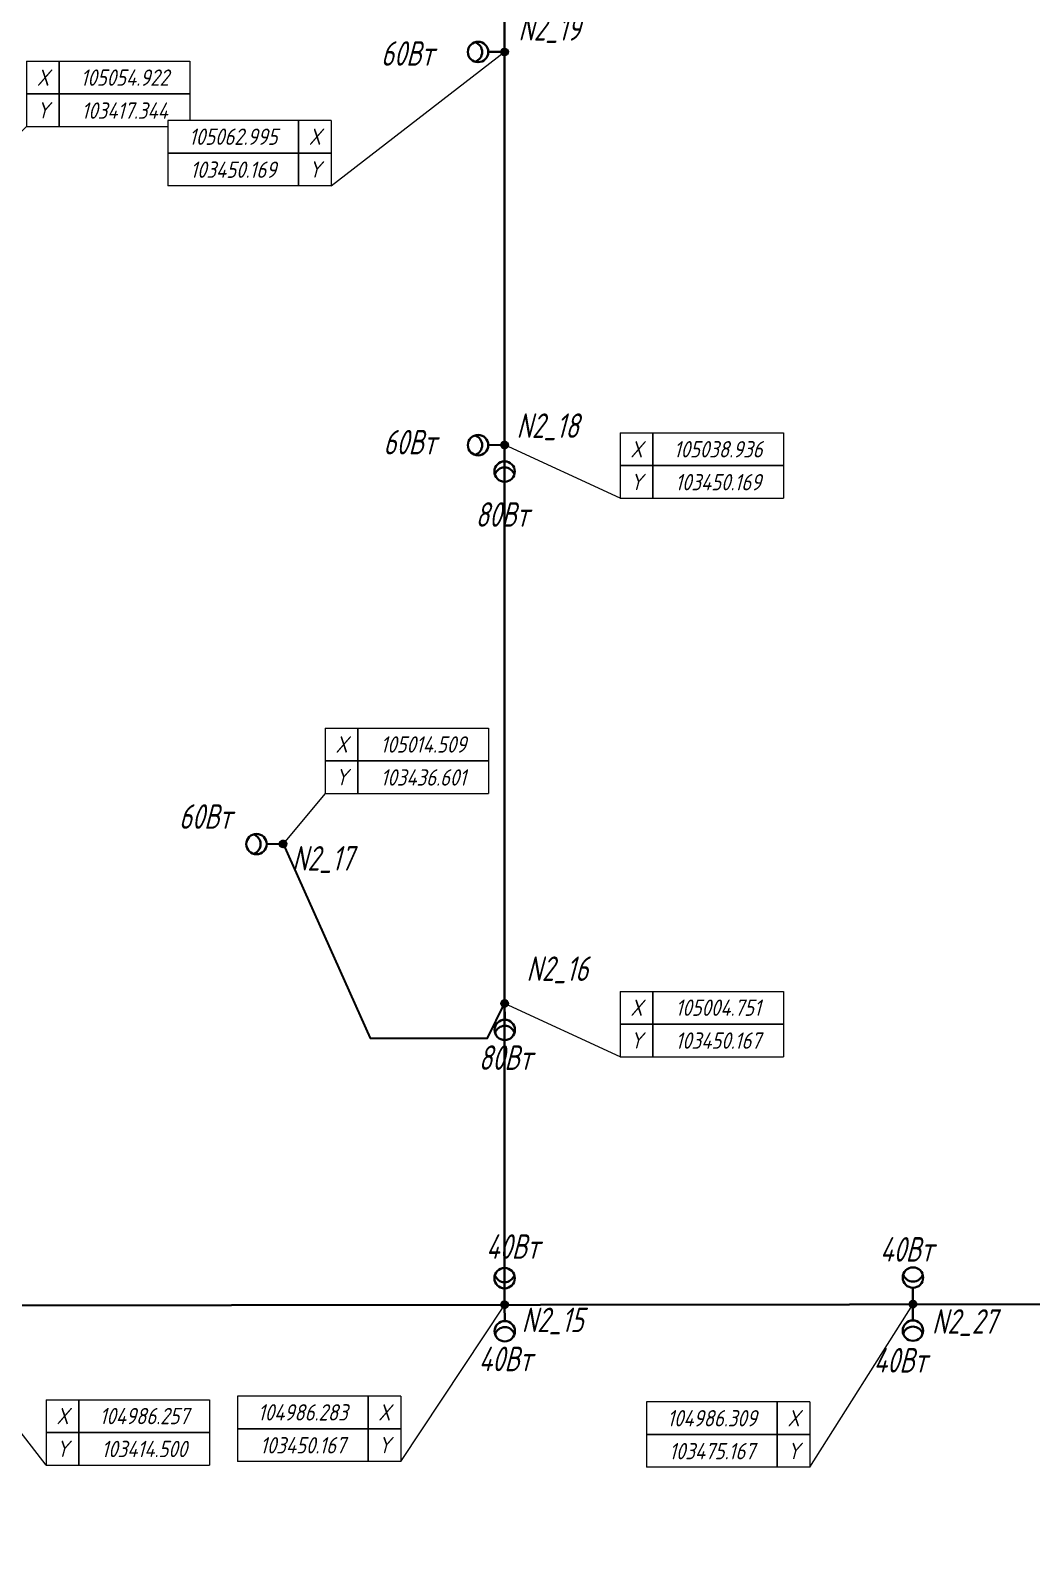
# Model space of a CAD drawing. Header units: millimetres. Extents: x -5263 to 103757798, y 0 to 105184226.
# Drawn here: x 103421147 to 103482416, y 104970531 to 105064298 of the extents above; entities that cross this region are included whole.
import ezdxf
from ezdxf import colors
from ezdxf.entities.mleader import LeaderData, LeaderLine
from ezdxf.enums import TextEntityAlignment as Align
from ezdxf.math import Vec2, Vec3

# ---------------------------------------------------------------- set-up
doc = ezdxf.new("R2010")
doc.units = ezdxf.units.MM
doc.set_wipeout_variables(frame=1)
for name, color, linetype, lineweight in [('ЭО_Пл_Опора', 10, 'Continuous', 35), ('ЭО_Пл_Опора_Светильники', 10, 'Continuous', 35), ('ЭО_Пл_Распред_Сеть', 10, 'Continuous', 35), ('ЭО_Пл_Светильники', 10, 'Continuous', 25), ('ЭО_Пл_Светильники_Текст', 10, 'Continuous', 20), ('ЭО_Пл_Сеть_Освещения_В земле', 3, 'ID_N', 30), ('ЭО_Пл_Сеть_Освещения_Текст', 10, 'Continuous', 20), ('ЭС_Координата', 7, 'Continuous', 25)]:
    doc.layers.add(name, color=color, linetype=linetype, lineweight=lineweight)
doc.layers.get('0').off()
doc.styles.add('ПБГС', font='simplex.shx', dxfattribs={"width": 0.8, "oblique": 15})
doc.linetypes.add('ID_N', pattern='A,0,3,-3,["N",ПБГС,S=1.2,R=0,X=-1,Y=-0.5],-3,6', length=15)

# ---------------------------------------------------------------- blocks, each defined once
blk = doc.blocks.new('_None')
blk = doc.blocks.new('*U128')
at = {"layer": 'ЭО_Пл_Опора_Светильники'}
h = blk.add_hatch(color=256, dxfattribs=at)
h.dxf.hatch_style = 1
h.paths.add_polyline_path([(-199, -1, 1), (199, 1, 1)])
blk.add_line((4, -1000), (0, 0), dxfattribs=at)
for centre, radius in [((0, 0), 199), ((7, -1625), 625)]:
    blk.add_circle(centre, radius, dxfattribs=at)
blk.add_arc((8, -2000), 625, 17.69341, 162.77821, dxfattribs=at)
at = {"style": 'ПБГС', "oblique": 15, "width": 0.7, "flags": 1}
for tag, p, height in [('TYPE', (-1704, -2539), 525000), ('NAME', (0, -3506), 875), ('MANUFACTURER', (0, -5006), 875), ('SPECIFICATION_SECTION', (0, -6506), 875), ('GROUP', (0, -9506), 875)]:
    blk.add_attdef(tag, p, '', height=height, dxfattribs=at)
at = {"layer": 'ЭО_Пл_Светильники_Текст', "style": 'ПБГС', "oblique": 15, "width": 0.7}
blk.add_attdef('POWER', (-1593, -4072), '', height=1500, dxfattribs=at)
blk = doc.blocks.new('*U140')
at = {"layer": 'ЭО_Пл_Опора_Светильники'}
h = blk.add_hatch(color=256, dxfattribs=at)
h.dxf.hatch_style = 1
h.paths.add_polyline_path([(-199, 0, 1), (199, 0, 1)])
blk.add_line((0, -1000), (0, 0), dxfattribs=at)
for centre, radius in [((0, 0), 199), ((0, -1625), 625)]:
    blk.add_circle(centre, radius, dxfattribs=at)
blk.add_arc((0, -2000), 625, 17.45329, 162.53809, dxfattribs=at)
at = {"style": 'ПБГС', "oblique": 15, "width": 0.7, "flags": 1}
for tag, p, height in [('TYPE', (-1704, -2539), 525000), ('NAME', (0, -3506), 875), ('MANUFACTURER', (0, -5006), 875), ('SPECIFICATION_SECTION', (0, -6506), 875), ('GROUP', (0, -9506), 875)]:
    blk.add_attdef(tag, p, '', height=height, dxfattribs=at)
at = {"layer": 'ЭО_Пл_Светильники_Текст', "style": 'ПБГС', "oblique": 15, "width": 0.7}
blk.add_attdef('POWER', (-1787, -5003), '', height=1500, dxfattribs=at)
blk = doc.blocks.new('промежуточная')
h = blk.add_hatch(color=255)
edge = h.paths.add_edge_path()
edge.add_arc((0, 0), 0.833, 0, 360)
at = {"lineweight": 30}
blk.add_circle((0, 0), 0.833, dxfattribs=at)
blk = doc.blocks.new('*U54')
at = {"layer": 'ЭО_Пл_Светильники'}
blk.add_line((0, 2), (0, 0), dxfattribs=at)
at = {"layer": 'ЭО_Пл_Светильники', "linetype": 'ByBlock', "xscale": 250, "yscale": 250, "zscale": 250}
blk.add_blockref('промежуточная', (0, 0), dxfattribs=at)
at = {"style": 'ПБГС', "oblique": 15, "width": 0.7, "flags": 1}
blk.add_attdef('NAME', (0, -6), '', height=3.5, dxfattribs=at)
at = {"layer": 'ЭО_Пл_Светильники_Текст', "style": 'ПБГС', "oblique": 15, "width": 0.7, "flags": 1}
for tag, p in [('TYPE', (0, 0)), ('MANUFACTURER', (0, -12)), ('SPECIFICATION_SECTION', (0, -18)), ('POWER', (0, -24)), ('GROUP', (0, -30))]:
    blk.add_attdef(tag, p, '', height=3.5, dxfattribs=at)
at = {"layer": 'ЭО_Пл_Светильники_Текст', "style": 'ПБГС', "oblique": 15, "width": 0.7}
blk.add_attdef('N_PYLON', (1045, -1681), '', height=1500, dxfattribs=at)
blk = doc.blocks.new('*U78')
at = {"layer": 'ЭО_Пл_Светильники'}
blk.add_line((0, 2), (0, 0), dxfattribs=at)
at = {"layer": 'ЭО_Пл_Светильники', "linetype": 'ByBlock', "xscale": 250, "yscale": 250, "zscale": 250}
blk.add_blockref('промежуточная', (0, 0), dxfattribs=at)
at = {"style": 'ПБГС', "oblique": 15, "width": 0.7, "flags": 1}
blk.add_attdef('NAME', (0, -6), '', height=3.5, dxfattribs=at)
at = {"layer": 'ЭО_Пл_Светильники_Текст', "style": 'ПБГС', "oblique": 15, "width": 0.7}
blk.add_attdef('N_PYLON', (1334, 1376), '', height=1500, dxfattribs=at)
at = {"layer": 'ЭО_Пл_Светильники_Текст', "style": 'ПБГС', "oblique": 15, "width": 0.7, "flags": 1}
for tag, p in [('TYPE', (0, 0)), ('MANUFACTURER', (0, -12)), ('SPECIFICATION_SECTION', (0, -18)), ('POWER', (0, -24)), ('GROUP', (0, -30))]:
    blk.add_attdef(tag, p, '', height=3.5, dxfattribs=at)
blk = doc.blocks.new('*U141')
at = {"layer": 'ЭО_Пл_Светильники'}
blk.add_line((0, 2), (0, 0), dxfattribs=at)
at = {"layer": 'ЭО_Пл_Светильники', "linetype": 'ByBlock', "xscale": 250, "yscale": 250, "zscale": 250}
blk.add_blockref('промежуточная', (0, 0), dxfattribs=at)
at = {"style": 'ПБГС', "oblique": 15, "width": 0.7, "flags": 1}
blk.add_attdef('NAME', (0, -6), '', height=3.5, dxfattribs=at)
at = {"layer": 'ЭО_Пл_Светильники_Текст', "style": 'ПБГС', "oblique": 15, "width": 0.7}
blk.add_attdef('N_PYLON', (728, 435), '', height=1500, dxfattribs=at)
at = {"layer": 'ЭО_Пл_Светильники_Текст', "style": 'ПБГС', "oblique": 15, "width": 0.7, "flags": 1}
for tag, p in [('TYPE', (0, 0)), ('MANUFACTURER', (0, -12)), ('SPECIFICATION_SECTION', (0, -18)), ('POWER', (0, -24)), ('GROUP', (0, -30))]:
    blk.add_attdef(tag, p, '', height=3.5, dxfattribs=at)
blk = doc.blocks.new('*U133')
at = {"layer": 'ЭО_Пл_Опора_Светильники'}
h = blk.add_hatch(color=256, dxfattribs=at)
h.dxf.hatch_style = 1
h.paths.add_polyline_path([(-1, 199, 1), (1, -199, 1)])
blk.add_line((-1000, -6), (0, 0), dxfattribs=at)
for centre, radius in [((-1625, -9), 625), ((0, 0), 199)]:
    blk.add_circle(centre, radius, dxfattribs=at)
blk.add_arc((-2000, -11), 625, 287.78674, 72.87153, dxfattribs=at)
at = {"style": 'ПБГС', "oblique": 15, "width": 0.7, "flags": 1}
for tag, p, height in [('TYPE', (-1704, -2539), 525000), ('NAME', (0, -3506), 875), ('MANUFACTURER', (0, -5006), 875), ('SPECIFICATION_SECTION', (0, -6506), 875), ('GROUP', (0, -9506), 875)]:
    blk.add_attdef(tag, p, '', height=height, dxfattribs=at)
at = {"layer": 'ЭО_Пл_Светильники_Текст', "style": 'ПБГС', "oblique": 15, "width": 0.7}
blk.add_attdef('POWER', (-7430, -577), '', height=1500, dxfattribs=at)
blk = doc.blocks.new('*U134')
at = {"layer": 'ЭО_Пл_Опора_Светильники'}
h = blk.add_hatch(color=256, dxfattribs=at)
h.dxf.hatch_style = 1
h.paths.add_polyline_path([(199, 0, 1), (-199, 0, 1)])
blk.add_line((0, 1000), (0, 0), dxfattribs=at)
for centre, radius in [((0, 1625), 625), ((0, 0), 199)]:
    blk.add_circle(centre, radius, dxfattribs=at)
blk.add_arc((0, 2000), 625, 197.45867, 342.54346, dxfattribs=at)
at = {"style": 'ПБГС', "oblique": 15, "width": 0.7, "flags": 1}
for tag, p, height in [('TYPE', (-1704, -2539), 525000), ('NAME', (0, -3506), 875), ('MANUFACTURER', (0, -5006), 875), ('SPECIFICATION_SECTION', (0, -6506), 875), ('GROUP', (0, -9506), 875)]:
    blk.add_attdef(tag, p, '', height=height, dxfattribs=at)
at = {"layer": 'ЭО_Пл_Светильники_Текст', "style": 'ПБГС', "oblique": 15, "width": 0.7}
blk.add_attdef('POWER', (-1140, 2808), '', height=1500, dxfattribs=at)
blk = doc.blocks.new('*U159')
at = {"layer": 'ЭО_Пл_Опора_Светильники'}
h = blk.add_hatch(color=256, dxfattribs=at)
h.dxf.hatch_style = 1
h.paths.add_polyline_path([(-199, 0, 1), (199, 0, 1)])
blk.add_line((-2, -1000), (0, 0), dxfattribs=at)
for centre, radius in [((0, 0), 199), ((-3, -1625), 625)]:
    blk.add_circle(centre, radius, dxfattribs=at)
blk.add_arc((-3, -2000), 625, 17.36501, 162.44981, dxfattribs=at)
at = {"style": 'ПБГС', "oblique": 15, "width": 0.7, "flags": 1}
for tag, p, height in [('TYPE', (-1704, -2539), 525000), ('NAME', (0, -3506), 875), ('MANUFACTURER', (0, -5006), 875), ('SPECIFICATION_SECTION', (0, -6506), 875), ('GROUP', (0, -9506), 875)]:
    blk.add_attdef(tag, p, '', height=height, dxfattribs=at)
at = {"layer": 'ЭО_Пл_Светильники_Текст', "style": 'ПБГС', "oblique": 15, "width": 0.7}
blk.add_attdef('POWER', (-2412, -4190), '', height=1500, dxfattribs=at)
blk = doc.blocks.new('*U157')
at = {"layer": 'ЭО_Пл_Светильники'}
blk.add_line((0, 2), (0, 0), dxfattribs=at)
at = {"layer": 'ЭО_Пл_Светильники', "linetype": 'ByBlock', "xscale": 250, "yscale": 250, "zscale": 250}
blk.add_blockref('промежуточная', (0, 0), dxfattribs=at)
at = {"style": 'ПБГС', "oblique": 15, "width": 0.7, "flags": 1}
blk.add_attdef('NAME', (0, -6), '', height=3.5, dxfattribs=at)
at = {"layer": 'ЭО_Пл_Светильники_Текст', "style": 'ПБГС', "oblique": 15, "width": 0.7, "flags": 1}
for tag, p in [('TYPE', (0, 0)), ('MANUFACTURER', (0, -12)), ('SPECIFICATION_SECTION', (0, -18)), ('POWER', (0, -24)), ('GROUP', (0, -30))]:
    blk.add_attdef(tag, p, '', height=3.5, dxfattribs=at)
at = {"layer": 'ЭО_Пл_Светильники_Текст', "style": 'ПБГС', "oblique": 15, "width": 0.7}
blk.add_attdef('N_PYLON', (1161, -1814), '', height=1500, dxfattribs=at)
blk = doc.blocks.new('*U158')
at = {"layer": 'ЭО_Пл_Опора_Светильники'}
h = blk.add_hatch(color=256, dxfattribs=at)
h.dxf.hatch_style = 1
h.paths.add_polyline_path([(199, 0, 1), (-199, 0, 1)])
blk.add_line((1, 1000), (0, 0), dxfattribs=at)
for centre, radius in [((2, 1625), 625), ((0, 0), 199)]:
    blk.add_circle(centre, radius, dxfattribs=at)
blk.add_arc((3, 2000), 625, 197.38221, 342.467, dxfattribs=at)
at = {"style": 'ПБГС', "oblique": 15, "width": 0.7, "flags": 1}
for tag, p, height in [('TYPE', (-1704, -2539), 525000), ('NAME', (0, -3506), 875), ('MANUFACTURER', (0, -5006), 875), ('SPECIFICATION_SECTION', (0, -6506), 875), ('GROUP', (0, -9506), 875)]:
    blk.add_attdef(tag, p, '', height=height, dxfattribs=at)
at = {"layer": 'ЭО_Пл_Светильники_Текст', "style": 'ПБГС', "oblique": 15, "width": 0.7}
blk.add_attdef('POWER', (-2021, 2601), '', height=1500, dxfattribs=at)
blk = doc.blocks.new('*U142')
at = {"layer": 'ЭО_Пл_Опора_Светильники'}
h = blk.add_hatch(color=256, dxfattribs=at)
h.dxf.hatch_style = 1
h.paths.add_polyline_path([(0, 199, 1), (0, -199, 1)])
blk.add_line((-1000, 0), (0, 0), dxfattribs=at)
for centre, radius in [((-1625, 0), 625), ((0, 0), 199)]:
    blk.add_circle(centre, radius, dxfattribs=at)
blk.add_arc((-2000, 0), 625, 287.46347, 72.54826, dxfattribs=at)
at = {"style": 'ПБГС', "oblique": 15, "width": 0.7, "flags": 1}
for tag, p, height in [('TYPE', (-1704, -2539), 525000), ('NAME', (0, -3506), 875), ('MANUFACTURER', (0, -5006), 875), ('SPECIFICATION_SECTION', (0, -6506), 875), ('GROUP', (0, -9506), 875)]:
    blk.add_attdef(tag, p, '', height=height, dxfattribs=at)
at = {"layer": 'ЭО_Пл_Светильники_Текст', "style": 'ПБГС', "oblique": 15, "width": 0.7}
blk.add_attdef('POWER', (-7575, -840), '', height=1500, dxfattribs=at)
blk = doc.blocks.new('*U147')
at = {"layer": 'ЭО_Пл_Светильники'}
blk.add_line((0, 2), (0, 0), dxfattribs=at)
at = {"layer": 'ЭО_Пл_Светильники', "linetype": 'ByBlock', "xscale": 250, "yscale": 250, "zscale": 250}
blk.add_blockref('промежуточная', (0, 0), dxfattribs=at)
at = {"style": 'ПБГС', "oblique": 15, "width": 0.7, "flags": 1}
blk.add_attdef('NAME', (0, -6), '', height=3.5, dxfattribs=at)
at = {"layer": 'ЭО_Пл_Светильники_Текст', "style": 'ПБГС', "oblique": 15, "width": 0.7}
blk.add_attdef('N_PYLON', (837, 698), '', height=1500, dxfattribs=at)
at = {"layer": 'ЭО_Пл_Светильники_Текст', "style": 'ПБГС', "oblique": 15, "width": 0.7, "flags": 1}
for tag, p in [('TYPE', (0, 0)), ('MANUFACTURER', (0, -12)), ('SPECIFICATION_SECTION', (0, -18)), ('POWER', (0, -24)), ('GROUP', (0, -30))]:
    blk.add_attdef(tag, p, '', height=3.5, dxfattribs=at)
blk = doc.blocks.new('*U114')
at = {"layer": 'ЭО_Пл_Светильники'}
blk.add_line((0, 2), (0, 0), dxfattribs=at)
at = {"layer": 'ЭО_Пл_Светильники', "linetype": 'ByBlock', "xscale": 250, "yscale": 250, "zscale": 250}
blk.add_blockref('промежуточная', (0, 0), dxfattribs=at)
at = {"style": 'ПБГС', "oblique": 15, "width": 0.7, "flags": 1}
blk.add_attdef('NAME', (0, -6), '', height=3.5, dxfattribs=at)
at = {"layer": 'ЭО_Пл_Светильники_Текст', "style": 'ПБГС', "oblique": 15, "width": 0.7, "flags": 1}
for tag, p in [('TYPE', (0, 0)), ('MANUFACTURER', (0, -12)), ('SPECIFICATION_SECTION', (0, -18)), ('POWER', (0, -24)), ('GROUP', (0, -30))]:
    blk.add_attdef(tag, p, '', height=3.5, dxfattribs=at)
at = {"layer": 'ЭО_Пл_Светильники_Текст', "style": 'ПБГС', "oblique": 15, "width": 0.7}
blk.add_attdef('N_PYLON', (548, -1629), '', height=1500, dxfattribs=at)
blk = doc.blocks.new('*U190')
at = {"layer": 'ЭО_Пл_Опора_Светильники'}
h = blk.add_hatch(color=256, dxfattribs=at)
h.dxf.hatch_style = 1
h.paths.add_polyline_path([(-1, 199, 1), (1, -199, 1)])
blk.add_line((-1000, -4), (0, 0), dxfattribs=at)
for centre, radius in [((-1625, -7), 625), ((0, 0), 199)]:
    blk.add_circle(centre, radius, dxfattribs=at)
blk.add_arc((-2000, -9), 625, 287.71315, 72.79795, dxfattribs=at)
at = {"style": 'ПБГС', "oblique": 15, "width": 0.7, "flags": 1}
for tag, p, height in [('TYPE', (-1704, -2539), 525000), ('NAME', (0, -3506), 875), ('MANUFACTURER', (0, -5006), 875), ('SPECIFICATION_SECTION', (0, -6506), 875), ('GROUP', (0, -9506), 875)]:
    blk.add_attdef(tag, p, '', height=height, dxfattribs=at)
at = {"layer": 'ЭО_Пл_Светильники_Текст', "style": 'ПБГС', "oblique": 15, "width": 0.7}
blk.add_attdef('POWER', (-6379, 930), '', height=1500, dxfattribs=at)
blk = doc.blocks.new('*U473')
blk.add_wipeout([(7.12, 7), (7.12, 15), (27.12, 15), (27.12, 7)])
at = {"lineweight": 0}
blk.add_line((7.12, 7), (0, 0), dxfattribs=at)
at = {"color": 0, "lineweight": 0, "transparency": 16777216}
for points in [[(7.12, 15), (7.12, 7), (7.12, 7), (7.12, 7)], [(7.12, 15), (27.12, 15)], [(27.12, 15), (27.12, 7), (27.12, 7), (27.12, 7)], [(7.12, 7), (27.12, 7)]]:
    blk.add_lwpolyline(points, dxfattribs=at)
at = {"transparency": 16777216}
for points in [[(11.12, 15), (11.12, 7)], [(7.12, 11), (27.12, 11)]]:
    blk.add_lwpolyline(points, dxfattribs=at)
at = {"color": 7, "transparency": 16777216, "char_height": 2, "width": 4, "attachment_point": 5, "style": 'ПБГС'}
for s, insert in [('X', (9.12, 13)), ('Y', (9.12, 9))]:
    blk.add_mtext(s, dxfattribs=dict(at, insert=insert))
at = {"color": 250, "transparency": 16777216, "style": 'ПБГС', "oblique": 15, "width": 0.8, "flags": 8}
for tag, p in [('КООРДИНАТАY', (19.12, 13)), ('КООРДИНАТАX', (19.12, 8.96))]:
    blk.add_attdef(tag, text='', height=2, dxfattribs=at).set_placement(p, align=Align.MIDDLE_CENTER)
blk = doc.blocks.new('*U477')
blk.add_wipeout([(-21.24, -16.38), (-21.24, -8.38), (-41.24, -8.38), (-41.24, -16.38)])
at = {"lineweight": 0}
blk.add_line((-21.24, -16.38), (0, 0), dxfattribs=at)
at = {"color": 0, "lineweight": 0, "transparency": 16777216}
for points in [[(-41.24, -8.38), (-41.24, -16.38), (-41.24, -16.38), (-41.24, -16.38)], [(-21.24, -8.38), (-41.24, -8.38)], [(-21.24, -8.38), (-21.24, -16.38), (-21.24, -16.38), (-21.24, -16.38)], [(-21.24, -16.38), (-41.24, -16.38)]]:
    blk.add_lwpolyline(points, dxfattribs=at)
at = {"transparency": 16777216}
for points in [[(-25.24, -8.38), (-25.24, -16.38)], [(-21.24, -12.38), (-41.24, -12.38)]]:
    blk.add_lwpolyline(points, dxfattribs=at)
at = {"color": 7, "transparency": 16777216, "char_height": 2, "width": 4, "attachment_point": 5, "style": 'ПБГС'}
for s, insert in [('X', (-23.24, -10.38)), ('Y', (-23.24, -14.38))]:
    blk.add_mtext(s, dxfattribs=dict(at, insert=insert))
at = {"color": 250, "transparency": 16777216, "style": 'ПБГС', "oblique": 15, "width": 0.8, "flags": 8}
for tag, p in [('КООРДИНАТАY', (-33.24, -10.38)), ('КООРДИНАТАX', (-33.24, -14.42))]:
    blk.add_attdef(tag, text='', height=2, dxfattribs=at).set_placement(p, align=Align.MIDDLE_CENTER)
blk = doc.blocks.new('*U480')
blk.add_wipeout([(14.14, -6.53), (14.14, 1.47), (34.14, 1.47), (34.14, -6.53)])
at = {"lineweight": 0}
blk.add_line((14.14, -6.53), (0, 0), dxfattribs=at)
at = {"color": 0, "lineweight": 0, "transparency": 16777216}
for points in [[(14.14, 1.47), (14.14, -6.53), (14.14, -6.53), (14.14, -6.53)], [(14.14, 1.47), (34.14, 1.47)], [(34.14, 1.47), (34.14, -6.53), (34.14, -6.53), (34.14, -6.53)], [(14.14, -6.53), (34.14, -6.53)]]:
    blk.add_lwpolyline(points, dxfattribs=at)
at = {"transparency": 16777216}
for points in [[(18.14, 1.47), (18.14, -6.53)], [(14.14, -2.53), (34.14, -2.53)]]:
    blk.add_lwpolyline(points, dxfattribs=at)
at = {"color": 7, "transparency": 16777216, "char_height": 2, "width": 4, "attachment_point": 5, "style": 'ПБГС'}
for s, insert in [('X', (16.14, -0.53)), ('Y', (16.14, -4.53))]:
    blk.add_mtext(s, dxfattribs=dict(at, insert=insert))
at = {"color": 250, "transparency": 16777216, "style": 'ПБГС', "oblique": 15, "width": 0.8, "flags": 8}
for tag, p in [('КООРДИНАТАY', (26.14, -0.53)), ('КООРДИНАТАX', (26.14, -4.56))]:
    blk.add_attdef(tag, text='', height=2, dxfattribs=at).set_placement(p, align=Align.MIDDLE_CENTER)
blk = doc.blocks.new('*U481')
blk.add_wipeout([(-12.62, -19.91), (-12.62, -11.91), (-32.62, -11.91), (-32.62, -19.91)])
at = {"lineweight": 0}
blk.add_line((-12.62, -19.91), (0, 0), dxfattribs=at)
at = {"color": 0, "lineweight": 0, "transparency": 16777216}
for points in [[(-32.62, -11.91), (-32.62, -19.91), (-32.62, -19.91), (-32.62, -19.91)], [(-12.62, -11.91), (-32.62, -11.91)], [(-12.62, -11.91), (-12.62, -19.91), (-12.62, -19.91), (-12.62, -19.91)], [(-12.62, -19.91), (-32.62, -19.91)]]:
    blk.add_lwpolyline(points, dxfattribs=at)
at = {"transparency": 16777216}
for points in [[(-16.62, -11.91), (-16.62, -19.91)], [(-12.62, -15.91), (-32.62, -15.91)]]:
    blk.add_lwpolyline(points, dxfattribs=at)
at = {"color": 7, "transparency": 16777216, "char_height": 2, "width": 4, "attachment_point": 5, "style": 'ПБГС'}
for s, insert in [('X', (-14.62, -13.91)), ('Y', (-14.62, -17.91))]:
    blk.add_mtext(s, dxfattribs=dict(at, insert=insert))
at = {"color": 250, "transparency": 16777216, "style": 'ПБГС', "oblique": 15, "width": 0.8, "flags": 8}
for tag, p in [('КООРДИНАТАY', (-24.62, -13.91)), ('КООРДИНАТАX', (-24.62, -17.94))]:
    blk.add_attdef(tag, text='', height=2, dxfattribs=at).set_placement(p, align=Align.MIDDLE_CENTER)
blk = doc.blocks.new('*U490')
blk.add_wipeout([(-12.72, -19.14), (-12.72, -11.14), (-32.72, -11.14), (-32.72, -19.14)])
at = {"lineweight": 0}
blk.add_line((-12.72, -19.14), (0, 0), dxfattribs=at)
at = {"color": 0, "lineweight": 0, "transparency": 16777216}
for points in [[(-32.72, -11.14), (-32.72, -19.14), (-32.72, -19.14), (-32.72, -19.14)], [(-12.72, -11.14), (-32.72, -11.14)], [(-12.72, -11.14), (-12.72, -19.14), (-12.72, -19.14), (-12.72, -19.14)], [(-12.72, -19.14), (-32.72, -19.14)]]:
    blk.add_lwpolyline(points, dxfattribs=at)
at = {"transparency": 16777216}
for points in [[(-16.72, -11.14), (-16.72, -19.14)], [(-12.72, -15.14), (-32.72, -15.14)]]:
    blk.add_lwpolyline(points, dxfattribs=at)
at = {"color": 7, "transparency": 16777216, "char_height": 2, "width": 4, "attachment_point": 5, "style": 'ПБГС'}
for s, insert in [('X', (-14.72, -13.14)), ('Y', (-14.72, -17.14))]:
    blk.add_mtext(s, dxfattribs=dict(at, insert=insert))
at = {"color": 250, "transparency": 16777216, "style": 'ПБГС', "oblique": 15, "width": 0.8, "flags": 8}
for tag, p in [('КООРДИНАТАY', (-24.72, -13.14)), ('КООРДИНАТАX', (-24.72, -17.17))]:
    blk.add_attdef(tag, text='', height=2, dxfattribs=at).set_placement(p, align=Align.MIDDLE_CENTER)
blk = doc.blocks.new('*U486')
blk.add_wipeout([(5.17, 6.18), (5.17, 14.18), (25.17, 14.18), (25.17, 6.18)])
at = {"lineweight": 0}
blk.add_line((5.17, 6.18), (0, 0), dxfattribs=at)
at = {"color": 0, "lineweight": 0, "transparency": 16777216}
for points in [[(5.17, 14.18), (5.17, 6.18), (5.17, 6.18), (5.17, 6.18)], [(5.17, 14.18), (25.17, 14.18)], [(25.17, 14.18), (25.17, 6.18), (25.17, 6.18), (25.17, 6.18)], [(5.17, 6.18), (25.17, 6.18)]]:
    blk.add_lwpolyline(points, dxfattribs=at)
at = {"transparency": 16777216}
for points in [[(9.17, 14.18), (9.17, 6.18)], [(5.17, 10.18), (25.17, 10.18)]]:
    blk.add_lwpolyline(points, dxfattribs=at)
at = {"color": 7, "transparency": 16777216, "char_height": 2, "width": 4, "attachment_point": 5, "style": 'ПБГС'}
for s, insert in [('X', (7.17, 12.18)), ('Y', (7.17, 8.18))]:
    blk.add_mtext(s, dxfattribs=dict(at, insert=insert))
at = {"color": 250, "transparency": 16777216, "style": 'ПБГС', "oblique": 15, "width": 0.8, "flags": 8}
for tag, p in [('КООРДИНАТАY', (17.17, 12.18)), ('КООРДИНАТАX', (17.17, 8.14))]:
    blk.add_attdef(tag, text='', height=2, dxfattribs=at).set_placement(p, align=Align.MIDDLE_CENTER)
blk = doc.blocks.new('*U489')
blk.add_wipeout([(15.2, -19.54), (15.2, -11.54), (35.2, -11.54), (35.2, -19.54)])
at = {"lineweight": 0}
blk.add_line((15.2, -19.54), (0, 0), dxfattribs=at)
at = {"color": 0, "lineweight": 0, "transparency": 16777216}
for points in [[(15.2, -11.54), (15.2, -19.54), (15.2, -19.54), (15.2, -19.54)], [(15.2, -11.54), (35.2, -11.54)], [(35.2, -11.54), (35.2, -19.54), (35.2, -19.54), (35.2, -19.54)], [(15.2, -19.54), (35.2, -19.54)]]:
    blk.add_lwpolyline(points, dxfattribs=at)
at = {"transparency": 16777216}
for points in [[(19.2, -11.54), (19.2, -19.54)], [(15.2, -15.54), (35.2, -15.54)]]:
    blk.add_lwpolyline(points, dxfattribs=at)
at = {"color": 7, "transparency": 16777216, "char_height": 2, "width": 4, "attachment_point": 5, "style": 'ПБГС'}
for s, insert in [('X', (17.2, -13.54)), ('Y', (17.2, -17.54))]:
    blk.add_mtext(s, dxfattribs=dict(at, insert=insert))
at = {"color": 250, "transparency": 16777216, "style": 'ПБГС', "oblique": 15, "width": 0.8, "flags": 8}
for tag, p in [('КООРДИНАТАY', (27.2, -13.54)), ('КООРДИНАТАX', (27.2, -17.57))]:
    blk.add_attdef(tag, text='', height=2, dxfattribs=at).set_placement(p, align=Align.MIDDLE_CENTER)

msp = doc.modelspace()

# ---------------------------------------------------------------- linework, layer by layer
at = {"layer": 'ЭО_Пл_Распред_Сеть'}
for points in [[(103450167, 104986305), (103450164, 105162990)], [(103414500, 104986254), (103546957, 104986395)]]:
    msp.add_lwpolyline(points, dxfattribs=at)
at = {"layer": 'ЭО_Пл_Сеть_Освещения_В земле'}
msp.add_lwpolyline([(103436601, 105014509), (103441935, 105002621), (103449112, 105002621), (103450167, 105004748)], dxfattribs=at)

# ---------------------------------------------------------------- block references
at = {"layer": 'ЭО_Пл_Опора'}
for name, p, values in [('*U147', (103450166, 105062990), {'N_PYLON': 'N2_19'}), ('*U141', (103450166, 105038931), {'N_PYLON': 'N2_18'}), ('*U114', (103436601, 105014507), {'N_PYLON': 'N2_17'}), ('*U78', (103450167, 105004748), {'N_PYLON': 'N2_16'}), ('*U54', (103450167, 104986305), {'N_PYLON': 'N2_15'}), ('*U157', (103475167, 104986341), {'N_PYLON': 'N2_27'})]:
    msp.add_blockref(name, p, dxfattribs=at).add_auto_attribs(values)
at = {"layer": 'ЭО_Пл_Светильники'}
for name, p, values in [('*U142', (103450166, 105062990), {'POWER': '60Вт'}), ('*U133', (103450166, 105038933), {'POWER': '60Вт'}), ('*U140', (103450166, 105038931), {'POWER': '80Вт'}), ('*U190', (103436601, 105014507), {'POWER': '60Вт'}), ('*U128', (103450167, 105004751), {'POWER': '80Вт'}), ('*U134', (103450167, 104986305), {'POWER': '40Вт'}), ('*U158', (103475167, 104986341), {'POWER': '40Вт'}), ('*U128', (103450167, 104986305), {'POWER': '40Вт'}), ('*U159', (103475167, 104986341), {'POWER': '40Вт'})]:
    msp.add_blockref(name, p, dxfattribs=at).add_auto_attribs(values)

# ---------------------------------------------------------------- leaders
at = {"layer": 'ЭО_Пл_Сеть_Освещения_Текст'}
ml = msp.add_multileader_mtext('Standard', dxfattribs=at)
ml.set_content('Условные обозначения:', color=256, style='ПБГС')
ml.set_leader_properties(color=256, linetype='ByLayer', lineweight=-1)
ml.set_arrow_properties(name='NONE')
ml.build(insert=Vec2(0, 0))
ml.multileader.update_dxf_attribs({"text_left_attachment_type": 6, "text_right_attachment_type": 6, "dogleg_length": 0.5, "arrow_head_size": 2000, "scale": 500})
ctx = ml.context
ctx.base_point, ctx.scale, ctx.char_height, ctx.arrow_head_size, ctx.landing_gap_size, ctx.plane_origin = Vec3(103721923, 105117157), 500, 1250, 2000, 1000, Vec3(103717280, 105121639)
ctx.left_attachment, ctx.right_attachment = 6, 6
notes = []
notes.append((ctx, [(0, (0, 0, 0), (0, 0), (1, 0), 1, [])]))
ctx.mtext.insert, ctx.mtext.rotation, ctx.mtext.flow_direction = Vec3(103722923, 105118657), 6.283185, 5
ml = msp.add_multileader_mtext('Standard', dxfattribs=at)
ml.set_content('Проектируемая опора н.о. ОГККВ-7,5/ОГКС-7,5', color=256, style='ПБГС')
ml.set_leader_properties(color=256, linetype='ByLayer', lineweight=-1)
ml.set_arrow_properties(name='NONE')
ml.build(insert=Vec2(0, 0))
ml.multileader.update_dxf_attribs({"text_left_attachment_type": 6, "text_right_attachment_type": 6, "dogleg_length": 0.5, "arrow_head_size": 2000, "scale": 500})
ctx = ml.context
ctx.base_point, ctx.scale, ctx.char_height, ctx.arrow_head_size, ctx.landing_gap_size, ctx.plane_origin = Vec3(103725173, 105113213), 500, 1250, 2000, 1000, Vec3(103726179, 105116515)
ctx.left_attachment, ctx.right_attachment = 6, 6
notes.append((ctx, [(0, (0, 0, 0), (0, 0), (1, 0), 1, [])]))
ctx.mtext.insert, ctx.mtext.flow_direction = Vec3(103726173, 105114879), 5
ml = msp.add_multileader_mtext('Standard', dxfattribs=at)
ml.set_content('Проектируемая опора н.о. ОГК-4', color=256, style='ПБГС')
ml.set_leader_properties(color=256, linetype='ByLayer', lineweight=-1)
ml.set_arrow_properties(name='NONE')
ml.build(insert=Vec2(0, 0))
ml.multileader.update_dxf_attribs({"text_left_attachment_type": 6, "text_right_attachment_type": 6, "dogleg_length": 0.5, "arrow_head_size": 2000, "scale": 500})
ctx = ml.context
ctx.base_point, ctx.scale, ctx.char_height, ctx.arrow_head_size, ctx.landing_gap_size, ctx.plane_origin = Vec3(103725088, 105109558), 500, 1250, 2000, 1000, Vec3(103726094, 105112860)
ctx.left_attachment, ctx.right_attachment = 6, 6
notes.append((ctx, [(0, (0, 0, 0), (0, 0), (1, 0), 1, [])]))
ctx.mtext.insert, ctx.mtext.flow_direction = Vec3(103726088, 105111224), 5
ml = msp.add_multileader_mtext('Standard', dxfattribs=at)
ml.set_content('Проектируемый cветильник GALAD Волна LED Мини   ', color=256, style='ПБГС')
ml.set_leader_properties(color=256, linetype='ByLayer', lineweight=-1)
ml.set_arrow_properties(name='NONE')
ml.build(insert=Vec2(0, 0))
ml.multileader.update_dxf_attribs({"text_left_attachment_type": 6, "text_right_attachment_type": 6, "dogleg_length": 0.5, "arrow_head_size": 2000, "scale": 500})
ctx = ml.context
ctx.base_point, ctx.scale, ctx.char_height, ctx.arrow_head_size, ctx.landing_gap_size, ctx.plane_origin = Vec3(103721068, 105105564), 500, 1250, 2000, 1000, Vec3(103717217, 105108867)
ctx.left_attachment, ctx.right_attachment = 6, 6
notes.append((ctx, [(0, (0, 0, 0), (0, 0), (1, 0), 1, [])]))
ctx.mtext.insert, ctx.mtext.rotation, ctx.mtext.flow_direction = Vec3(103722068, 105107231), 6.283185, 5
ml = msp.add_multileader_mtext('Standard', dxfattribs=at)
ml.set_content('Проектируемый пункт питания/пункт учета', color=256, style='ПБГС')
ml.set_leader_properties(color=256, linetype='ByLayer', lineweight=-1)
ml.set_arrow_properties(name='NONE')
ml.build(insert=Vec2(0, 0))
ml.multileader.update_dxf_attribs({"text_left_attachment_type": 6, "text_right_attachment_type": 6, "dogleg_length": 0.5, "arrow_head_size": 2000, "scale": 500})
ctx = ml.context
ctx.base_point, ctx.scale, ctx.char_height, ctx.arrow_head_size, ctx.landing_gap_size, ctx.plane_origin = Vec3(103721068, 105102643), 500, 1250, 2000, 1000, Vec3(103717217, 105105945)
ctx.left_attachment, ctx.right_attachment = 6, 6
notes.append((ctx, [(0, (0, 0, 0), (0, 0), (1, 0), 1, [])]))
ctx.mtext.insert, ctx.mtext.rotation, ctx.mtext.flow_direction = Vec3(103722068, 105104309), 6.283185, 5
ml = msp.add_multileader_mtext('Standard', dxfattribs=at)
ml.set_content('Кабель в земле', color=256, style='ПБГС')
ml.set_leader_properties(color=256, linetype='ByLayer', lineweight=-1)
ml.set_arrow_properties(name='NONE')
ml.build(insert=Vec2(0, 0))
ml.multileader.update_dxf_attribs({"text_left_attachment_type": 6, "text_right_attachment_type": 6, "dogleg_length": 0.5, "arrow_head_size": 2000, "scale": 500})
ctx = ml.context
ctx.base_point, ctx.scale, ctx.char_height, ctx.arrow_head_size, ctx.landing_gap_size, ctx.plane_origin = Vec3(103721068, 105099665), 500, 1250, 2000, 1000, Vec3(103717217, 105102801)
ctx.left_attachment, ctx.right_attachment = 6, 6
notes.append((ctx, [(0, (0, 0, 0), (0, 0), (1, 0), 1, [])]))
ctx.mtext.insert, ctx.mtext.rotation, ctx.mtext.flow_direction = Vec3(103722068, 105101165), 6.283185, 5
ml = msp.add_multileader_mtext('Standard', dxfattribs=at)
ml.set_content('Кабель по воздуху', color=256, style='ПБГС')
ml.set_leader_properties(color=256, linetype='ByLayer', lineweight=-1)
ml.set_arrow_properties(name='NONE')
ml.build(insert=Vec2(0, 0))
ml.multileader.update_dxf_attribs({"text_left_attachment_type": 6, "text_right_attachment_type": 6, "dogleg_length": 0.5, "arrow_head_size": 2000, "scale": 500})
ctx = ml.context
ctx.base_point, ctx.scale, ctx.char_height, ctx.arrow_head_size, ctx.landing_gap_size, ctx.plane_origin = Vec3(103721142, 105096376), 500, 1250, 2000, 1000, Vec3(103717290, 105099679)
ctx.left_attachment, ctx.right_attachment = 6, 6
notes.append((ctx, [(0, (0, 0, 0), (0, 0), (1, 0), 1, [])]))
ctx.mtext.insert, ctx.mtext.rotation, ctx.mtext.flow_direction = Vec3(103722142, 105098043), 6.283185, 5
for ctx, leaders in notes:
    for number, flags, end, landing, length, lines in leaders:
        leader = LeaderData()
        leader.index, (leader.has_last_leader_line, leader.has_dogleg_vector, leader.attachment_direction) = number, flags
        leader.last_leader_point, leader.dogleg_vector, leader.dogleg_length = Vec3(end), Vec3(landing), length
        for number, points, colour, breaks in lines:
            line = LeaderLine()
            line.index, line.vertices, line.color, line.breaks = number, Vec3.list(points), colors.encode_raw_color(colour), breaks
            leader.lines.append(line)
        ctx.leaders.append(leader)

# ---------------------------------------------------------------- next in the draw order: block references
at = {"layer": 'ЭС_Координата', "lineweight": 70, "xscale": 500, "yscale": 500, "zscale": 500}
for name, p, values in [('*U473', (103417344, 105054922), {'КООРДИНАТАX': '103417.344', 'КООРДИНАТАY': '105054.922'}), ('*U480', (103450169, 105038936), {'КООРДИНАТАX': '103450.169', 'КООРДИНАТАY': '105038.936'}), ('*U486', (103436601, 105014509), {'КООРДИНАТАX': '103436.601', 'КООРДИНАТАY': '105014.509'}), ('*U480', (103450167, 105004751), {'КООРДИНАТАX': '103450.167', 'КООРДИНАТАY': '105004.751'}), ('*U489', (103414500, 104986257), {'КООРДИНАТАX': '103414.500', 'КООРДИНАТАY': '104986.257'}), ('*U490', (103450167, 104986283, 0), {'КООРДИНАТАX': '103450.167', 'КООРДИНАТАY': '104986.283'}), ('*U481', (103475167, 104986309, 0), {'КООРДИНАТАX': '103475.167', 'КООРДИНАТАY': '104986.309'})]:
    msp.add_blockref(name, p, dxfattribs=at).add_auto_attribs(values)

# ---------------------------------------------------------------- next in the draw order: block references
msp.add_blockref('*U477', (103450169, 105062995), dxfattribs=at).add_auto_attribs({'КООРДИНАТАX': '103450.169', 'КООРДИНАТАY': '105062.995'})

doc.saveas('drawing.dxf')
